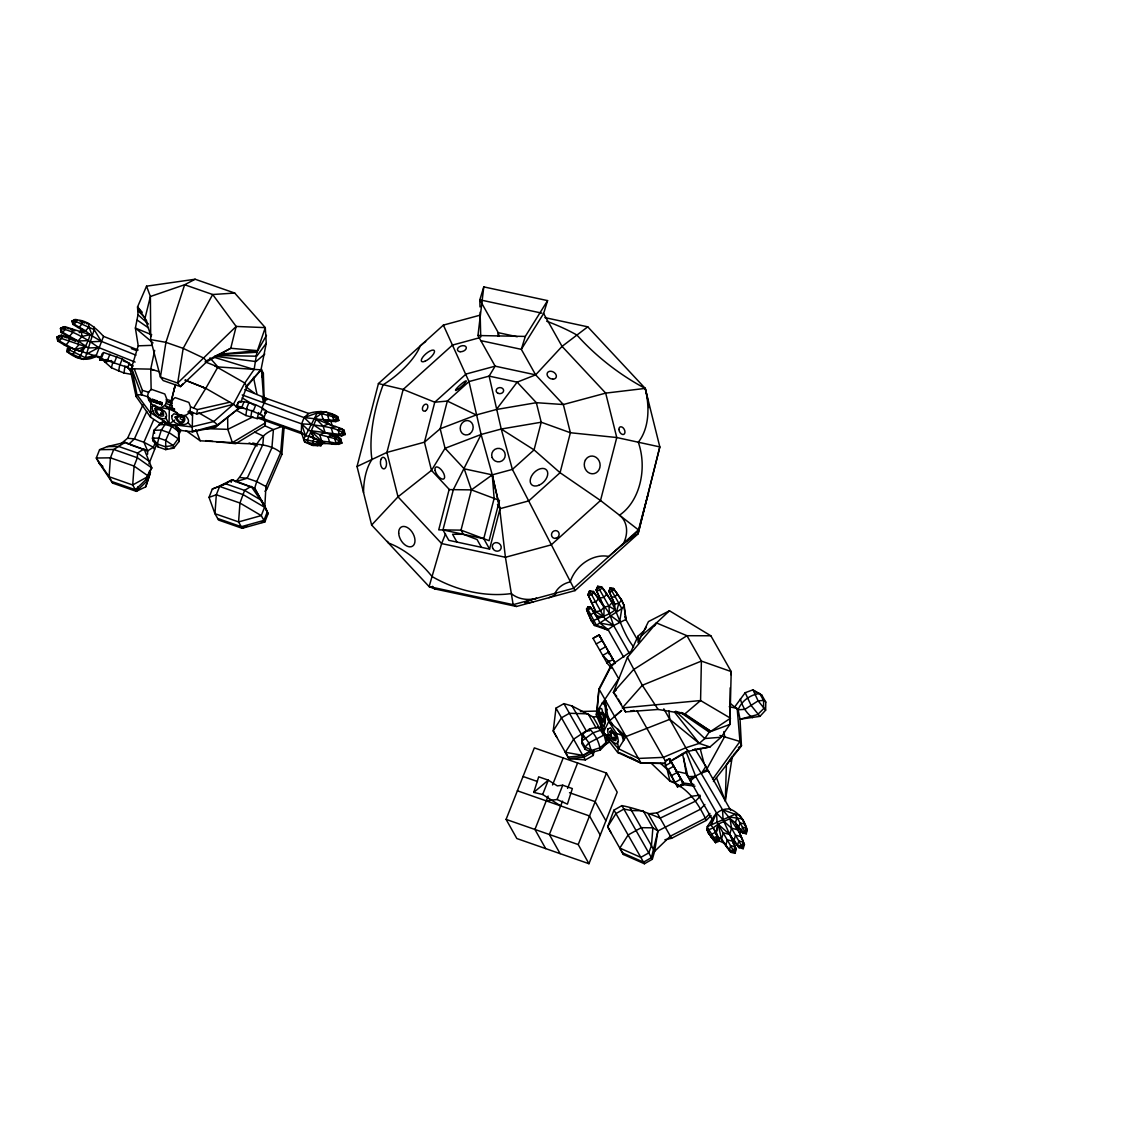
<?xml version="1.0" encoding="UTF-8"?>
<svg xmlns="http://www.w3.org/2000/svg" width="1143" height="1143" viewBox="0 0 1143 1143"><rect width="100%" height="100%" fill="white"/><g stroke="black" fill="none" stroke-linecap="round" stroke-linejoin="round"><path stroke-width="1.5" d="M157.448 402.879C157.334 400.85 156.191 399.507 157.448 401.85M643.738 631.093L638.165 635.965L631.065 651.339L611.048 665.383L598.961 688.972L604.661 698.93L605.79 714.661L603.347 732.434L618.463 748.708L638.437 758.438L663.34 757.366L685.871 747.765L699.23 743.407L704.802 738.535L709.203 732.12L729.891 724.405L730.177 687.829M633.593 646.909C619.177 628.593 617.049 604.276 601.518 586.802L597.718 586.388L596.117 589.859L604.047 607.062L603.904 616.92L605.333 619.435L613.605 625.578L629.393 653.382M638.08 642.737L638.165 635.965L639.694 641.052M683.785 783.955L677.428 786.884L665.397 765.681L665.469 761.138L636.908 710.76M730.077 703.302L738.121 709.817L740.035 719.204L759.938 716.361L765.639 710.16L765.781 702.088L761.824 695.144L752.966 689.829L745.193 692.701L734.735 706.874M175.308 384.762L169.307 409.065L169.035 424.239L178.594 431.554L178.822 441.769L173.807 448.127L165.692 449.585L158.02 446.899L153.019 440.869L152.448 438.255L153.962 430.282L159.163 424.782L164.549 421.438L165.221 424.267L161.349 430.054L158.791 438.055L157.377 444.013L158.02 446.899M149.919 399.65C151.533 397.307 147.633 403.379 149.547 398.178C152.09 398.121 150.747 403.136 150.476 399.75L149.547 398.178M581.73 743.364L582.687 734.163L589.588 728.877L597.418 727.319L602.361 728.134L606.004 742.421L605.647 744.522L600.218 750.079L591.831 752.38L585.13 749.337L581.73 743.364L582.687 734.163L588.859 742.893L591.831 752.38L589.759 750.151M585.13 749.337L585.173 747.065L581.787 741.093L593.203 732.763L600.646 730.263L602.361 728.134L597.089 711.103L598.961 688.972L596.346 714.918L600.704 725.505M600.218 750.079C599.461 742.278 595.074 734.506 589.588 728.877M164.549 421.438L160.277 423.524L150.59 417.252L136.103 396.507L130.545 371.018L138.232 345.829L135.388 328.055L138.003 314.754L137.531 306.938L146.547 286.179L195.139 279.235L234.715 293.051L265.29 327.627L266.248 343.257L260.99 369.846L246.817 386.62L240.83 402.365M146.547 286.179L150.39 296.508L150.705 339.614L160.434 377.047L177.679 383.062L236.158 326.441L265.29 327.627L256.875 352.23L254.132 369.489L244.802 383.019L233.443 404.236L213.77 421.538L191.624 426.896L169.035 424.239M716.461 777.669L725.305 801L726.391 765.01L731.506 757.338M156.534 401.779C156.548 403.465 157.663 404.022 157.263 401.407M167.464 448.313L165.692 449.585L165.721 440.469L171.707 426.539L174.365 424.867L178.594 431.554L178.822 441.769M150.59 417.252L150.79 401.65M195.81 430.168L196.139 430.997L192.167 431.768L192.624 412.323M264.99 491.29L267.133 488.675L281.835 454.485L284.05 428.154M497.934 336.199L498.262 332.67L479.817 299.809L483.789 286.893L547.583 300.609L543.611 313.525L521.322 349.344L535.638 374.861L563.342 404.536L570.386 432.74L560.07 472.716L528.766 500.891L499.691 508.764L505.42 557.284L513.15 604.661L516.45 606.476L575.015 590.602L638.065 533.852L659.825 446.913L645.224 388.406L587.759 326.827L544.868 317.611M730.877 674.67L731.206 671.584L710.846 635.779L669.469 610.776L648.452 621.592L638.923 640.966M729.891 724.405L731.206 671.584L701.388 661.083L686.957 635.708L656.468 622.935L640.809 636.28M100.827 358.373L95.883 356.445C85.725 362.231 75.295 358.359 67.023 351.644L67.337 348.929L69.209 347.543C80.081 350.501 90.026 354.959 101.041 357.102M587.759 326.827L562.056 346.386L535.638 374.861L495.133 366.16L477.96 335.528L483.789 286.893M598.818 726.962L593.146 716.975L572.086 705.988L563.928 703.631L555.998 708.131L553.212 730.92L556.798 737.306M149.476 400.621L149.733 398.75M154.134 402.236L154.391 401.122C150.162 399.721 158.491 400.364 154.476 401.136L153.533 399.836M154.476 402.365L155.791 400.364M155.619 402.765L156.034 400.45M155.991 402.636C154.977 401.407 158.506 403.708 156.105 401.865M156.134 401.636C155.462 400.436 158.205 402.622 156.22 401.022M159.92 404.265L160.334 401.95L161.935 404.708L160.62 402.35L160.377 404.165M160.234 404.379L160.834 402.122M161.792 404.922L162.22 402.607L161.534 404.365L160.334 401.95M161.663 404.151L161.892 402.493M132.317 374.547L123.987 372.989L124.973 366.046M237.973 402.565L239.258 401.464C248.903 401.493 258.789 405.222 266.448 410.951L263.962 417.581L257.204 418.609L245.874 415.523L246.859 408.58M725.305 801L732.363 756.066M262.804 377.219L263.361 373.718L261.461 369.046L263.604 398.55M700.03 795.185L692.572 796.128L657.125 812.844L648.195 813.845L657.925 830.947L654.639 851.306L652.339 859.25L644.409 863.765L623.392 854.478L607.662 826.718L613.977 810.13L621.906 805.615C635.351 808.272 647.638 812.83 660.154 818.159L671.584 838.305L706.345 820.374L711.089 815.53M189.909 411.48L190.552 406.865L188.866 402.407L175.093 397.593C163.892 405.565 182.78 423.51 189.909 411.48L196.71 414.037L197.439 409.594L229.886 402.193M86.582 323.712L88.482 323.526L88.954 327.012L85.611 330.827L83.696 331.013L72.852 324.341L72.238 320.854C83.725 316.854 96.398 328.37 103.513 336.371L95.883 356.445L81.482 359.231M123.987 372.989L118.701 370.889L119.544 365.874M250.803 416.995L251.946 410.308M596.203 728.12L588.102 713.861L569.457 713.275L561.527 717.775L553.212 730.92L568.957 758.681L585.33 759.924L593.26 755.423L594.046 750.78M712.146 819.188L707.288 826.646L706.76 829.318L708.189 832.776L715.589 842.605L718.461 841.448L718.876 839.419L716.261 832.361L711.075 825.132C711.175 815.402 720.461 807.858 730.006 809.044C739.264 812.802 744.893 820.945 747.279 830.318L746.236 833.818L742.693 832.933L735.378 822.789L730.034 818.602L722.49 809.658L687.3 749.722M596.346 714.918L597.089 711.103L618.692 678.713L611.205 665.683M617.577 741.936L618.463 748.708L617.72 752.523L641.094 763.124L665.097 763.495M147.89 396.821L141.518 394.778L142.389 390.377L134.217 368.803M744.193 822.16L739.778 815.445L735.135 814.273L707.288 826.646L708.803 829.704L708.189 832.776L715.589 842.605L716.004 840.576M717.261 838.819L717.761 836.276L713.146 827.946L718.09 824.189L730.034 818.602L740.021 833.676L744.422 844.606L743.179 848.706L739.021 847.663L730.391 835.719M266.276 411.366L301.638 423.853L308.467 430.197L319.711 434.654L322.383 443.127L320.94 445.727L313.039 445.47L308.481 443.255L307.296 440.184L316.254 419.11L333.799 420.324L337.628 418.938L337.742 416.766C329.07 411.151 318.526 410.266 308.71 413.452L266.533 398.45L244.845 389.577M704.874 804.529L700.13 809.387L657.925 830.947L651.439 857.664L643.509 862.165L622.506 852.878M151.147 389.763L150.733 369.132L154.662 350.344M153.019 440.869L153.676 437.855M715.989 833.833L718.09 824.189L717.09 822.417L716.532 813.044L695.701 776.383L686.3 752.251M716.261 832.361L718.09 824.189L729.663 834.419L739.021 847.663L744.422 844.606L735.378 822.789L736.978 817.516L735.135 814.273L722.49 809.658L723.105 819.702L736.249 849.235L735.02 853.335L730.863 852.307L723.69 842.948L721.49 839.062L718.09 824.189L735.02 853.335M595.16 614.863L595.889 611.691L587.945 594.503L589.545 591.017L593.346 591.431L609.405 613.305L613.605 625.578L608.019 629.607L596.417 625.207L594.489 625.435L591.388 620.906L586.745 610.262L587.716 607.133L590.46 607.133L597.003 616.191L599.832 623.049L608.019 629.607L623.735 657.296M145.718 486.832L150.433 472.559L145.718 486.832L136.288 491.347L112.657 483.103L98.984 462.815M118.701 370.889L111.442 367.746L112.914 361.674M257.204 418.609L258.689 412.537M603.347 732.434L606.447 735.32L609.205 742.136L605.647 744.522M173.765 390.992L175.422 384.419L171.279 400.836L166.264 399.35M516.45 606.476L434.854 588.931L429.111 586.602L371.632 525.037L357.03 466.515L378.433 383.577L443.384 325.112L479.574 315.311M548.869 597.689A30.475 3.129 -14.7 0 0 555.055 593.303A20.66 16.402 -9.8 0 1 570.186 581.887A31.675 25.017 -46.7 0 1 608.819 556.498A42.034 4.515 -42.4 0 1 638.065 533.852L659.825 446.913L616.763 437.526L570.386 432.74L541.211 422.224L501.234 429.025L481.103 434.483L492.276 474.859L499.977 508.821L489.59 549.083L448.799 540.325L442.955 529.923L453.342 489.661L481.103 434.483L468.987 381.576L443.384 325.112M535.638 374.861L517.165 382.148L489.118 376.118L468.987 381.576L447.327 401.079L440.184 428.768L445.056 448.285L464.229 468.83L471.402 489.876L461.015 530.138L463.358 534.295L477.031 539.51L481.432 547.326M489.59 549.083L483.746 538.682L494.133 498.419L492.276 474.859L464.229 468.83M616.334 612.191L618.863 603.333L621.635 600.161L613.434 588.459L610.162 588.016L608.848 591.06L614.691 604.09L615.048 609.933C608.576 615.348 600.689 616.891 593.603 620.649L591.388 620.906L586.402 608.948M166.064 403.465L166.692 398.85L164.821 394.006L151.519 389.363C139.789 397.15 158.791 415.638 166.064 403.465L171.864 405.594M730.748 835.747L736.249 849.235L730.863 852.307L721.49 839.062L723.376 832.847L729.663 834.419L731.534 828.218L730.034 818.602M246.888 526.037L242.173 528.295L238.587 521.922L239.944 503.02L244.602 490.404L251.089 486.332L264.833 506.135L254.675 488.247L256.704 481.603L271.905 447.756L273.434 429.611L282.921 426.125L280.692 452.457L265.933 486.532L264.833 506.135L268.134 513.636L264.833 521.98L242.173 528.295L218.542 520.051L214.955 513.678L209.026 497.362L212.327 489.018L225.7 483.803L232.186 479.731L254.675 488.247L267.233 512.035L263.947 520.379L241.273 526.709L217.641 518.465M547.583 300.609L525.294 336.428L521.322 349.344L480.817 340.643M135.931 355.144L101.256 341.328L94.197 329.641L76.338 321.697L72.238 320.854L72.852 324.341L74.124 324.226L76.338 321.697L76.024 319.411L72.238 320.854L74.124 324.226L85.611 330.827L89.968 334.67C88.44 342.614 83.553 348.515 80.596 355.587L78.653 357.573L76.152 357.33M71.037 354.216L73.109 354.416L75.824 349.301L69.209 347.543L67.023 351.644L83.668 359.445L85.339 357.73L94.197 329.641L93.797 326.627M560.67 805.886L542.668 794.485L533.767 792.399L538.696 776.826L548.311 780.169L557.313 785.884L562.742 785.212L572.357 788.57L567.414 804.143L557.084 799.514L546.24 800.857M180.28 419.052L181.651 414.995M264.847 413.037L265.647 413.323L266.448 410.951M730.663 760.995L731.791 757.709M148.947 463.872L156.591 444.484M72.852 324.341L73.809 321.94L72.538 322.055L74.766 319.526L77.395 320.426M107.828 359.574L99.684 360.031L101.184 358.916L103.699 352.53L122.244 359.002L132.831 365.874L130.545 371.018L127.359 366.989M101.184 358.916L107.413 360.574L109.942 354.187M126.244 366.403L131.088 370.089L127.702 367.389L114.243 362.96L116.772 356.573M119.715 365.389L122.244 359.002M127.702 367.389L129.388 363.131L123.387 361.031M155.405 442.355L153.362 447.256L147.604 450.885L125.116 442.37L107.313 446.599L99.584 449.685L96.298 458.029L99.87 464.415L102.841 466.301M111.757 481.517L135.388 489.761L146.247 479.303L151.819 467.916L144.032 448.97L137.531 453.042L137.36 457.743L134.074 466.073L132.702 484.975L136.288 491.347L138.146 486.661M162.349 410.737L160.863 407.737L169.307 409.065L169.936 407.494M149.533 470.973L146.247 479.303L147.133 480.903L136.288 491.347M238.044 402.579L236.315 406.794L238.43 408.665L243.63 407.58M241.002 406.951L236.315 406.794L239.258 401.464M237.587 405.722L241.602 407.908L244.116 401.522M241.602 407.908L246.359 409.051L248.874 402.665M262.076 376.961L263.361 373.718L260.875 371.204M246.359 409.051L253.189 411.437L255.703 405.051M231.143 482.346L232.186 479.731L235.772 481.646L247.174 478.274L256.704 481.603L265.933 486.532L267.133 488.675M262.133 407.294L266.533 398.45L266.891 399.836M262.004 414.952L263.962 417.581L264.304 416.595L263.933 417.338L260.133 414.38L262.661 407.994L263.804 410.037M506.092 819.402L534.338 747.879L606.462 773.054L617.206 792.185L588.959 863.708L516.836 838.533L506.092 819.402L578.215 844.563L588.959 863.708M542.668 794.485L548.311 780.169L533.767 792.399M548.126 796.085L534.938 829.461L545.682 848.606M552.526 784.97L563.199 757.952M557.084 799.514L562.742 785.212M562.542 801.129L549.369 834.504L560.099 853.635M567.571 788.413L577.615 762.981M578.215 844.563L606.462 773.054M676.342 711.589L684.914 713.889L700.573 700.545L701.388 661.083L642.309 685.286L622.292 707.946L700.573 700.545L730.534 718.218L710.803 731.32L684.914 713.889L658.125 709.46L625.564 711.875L613.434 692.344L627.436 657.296L656.468 622.935L669.469 610.776M445.527 533.895L441.627 543.568L429.111 586.602L513.15 604.661L573.472 588.316L638.423 529.866L600.518 500.505L560.07 472.716L534.067 449.899L501.234 429.025L489.118 376.118L495.133 366.16L466.073 374.032L434.769 402.207L424.453 442.184L431.483 470.387L449.556 489.733M740.021 833.676L741.307 830.561M153.762 419.581L143.932 442.255L147.604 450.885L147.618 454.242M146.718 411.523L134.403 438.926L128.702 444.284L125.116 442.37L113.728 449.485L99.584 449.685M711.075 825.132L716.532 813.044L723.105 819.702M121.015 443.655L127.587 438.255L143.104 404.451M235.772 481.646C250.788 466.315 251.003 438.569 273.434 429.611L265.005 425.868L235.729 443.67L216.356 441.712M179.008 434.326L180.865 430.44L192.167 431.768L217.556 424.939L238.43 408.665L233.443 404.236L205.783 388.349L185.195 380.148L205.783 388.349L217.927 366.932L260.99 369.846L247.774 384.605M593.66 613.148L595.06 610.262L587.945 594.503L590.102 592.031L589.545 591.017L593.889 592.374L604.047 607.062L608.948 606.161L612.205 602.418L613.991 602.875M630.35 757.223L641.094 763.124L614.605 716.404L621.735 710.403L608.79 721.447L603.361 732.32L597.418 727.319M313.039 445.47L304.681 442.041L303.652 439.369L317.225 412.937L321.154 411.437M136.103 396.507L137.003 394.749L131.774 368.76L150.733 369.132L159.034 371.589M599.203 689.429L611.334 665.912M706.66 769.368L724.691 736.578L723.89 731.563M218.227 354.659L256.875 352.23L266.476 335.328M193.738 407.922L205.783 388.349L202.54 387.22M618.463 748.708L626.035 736.535L669.784 719.333L699.23 743.407L709.974 746.965L721.119 737.235L730.02 724.219M151.219 400.964L152.819 399.321L152.691 400.879L152.562 399.536L151.433 401.293L149.619 399.55M150.705 401.05L150.119 399.707M151.433 401.293L150.833 400.836M152.891 400.936L153.276 401.95L151.876 400.593M157.463 403.408C158.005 400.136 161.32 405.065 158.263 402.822L158.934 401.75L159.077 403.108L159.206 401.55M159.291 404.036L159.277 403.165M568.057 757.08L582.987 755.68L590.917 751.18L591.817 752.766L583.887 757.266L568.957 758.681L565.371 752.294L573.686 739.164L586.23 730.82L589.545 730.863M623.392 854.478L619.82 848.092L628.136 834.962L641.294 827.675L652.882 827.832L657.925 830.947M157.82 403.522L158.263 402.807M715.589 842.605L718.876 839.419L715.189 832.633L711.603 834.076L711.103 836.619L713.675 840.262M704.645 764.438L705.831 766.51L701.659 772.997L689.315 779.026M654.482 625.878L656.468 622.935M644.623 629.822L646.381 627.25M712.589 779.34L739.964 741.464L737.178 708.389L729.205 706.745M266.248 343.257L256.761 356.202L216.441 355.487M150.304 469.944L151.819 467.916L137.36 457.743L113.728 449.485L110.442 457.829L109.071 476.731L112.657 483.103M357.03 466.515L386.92 452.414L424.453 442.184L440.184 428.768L476.231 414.966L496.362 409.508L517.165 382.148L536.338 402.693L541.211 422.224L534.067 449.899L512.393 469.402L492.276 474.859L471.402 489.876L449.113 489.604L438.726 529.866L461.015 530.138L489.075 540.682L499.462 500.434L471.402 489.876M713.432 781.526L741.45 745.793L740.035 719.204L757.623 714.589L763.653 708.646L763.581 700.402L759.624 693.458C750.237 694.801 741.578 700.816 738.121 709.817L744.907 709.332L758.109 700.859L763.581 700.402L765.781 702.088M82.225 328.798L79.21 332.584L85.611 330.827M611.419 668.141L606.99 663.026L608.905 660.725M604.047 607.062L600.789 610.805L595.889 611.691L595.06 610.262M61.665 328.755L64.894 326.641L89.968 334.67L101.256 341.328L90.368 341.843C81.153 336.128 71.352 330.57 60.536 328.398L61.165 332.442L75.824 341.171L68.509 338.428M58.279 337.342L61.493 335.228L78.067 340.957L88.454 347.958L98.784 347.586L135.103 362.074M89.968 334.67L82.01 336.456L78.067 340.957L78.624 345.043L74.681 349.544L59.25 340.9L57.15 336.985L60.008 335.356M616.706 696.287L613.434 692.344L633.451 669.684L686.957 635.708L710.846 635.779M733.492 754.78L741.45 745.793L739.964 741.464L719.919 735.478M182.78 384.034L180.48 386.605L163.235 380.59L160.434 377.047L165.935 342.357L184.637 284.736L195.139 279.235M371.632 525.037L398.007 496.834L431.483 470.387L445.056 448.285L481.103 434.483M67.023 351.644L68.309 350.329M700.302 796.228L695.458 801.172L660.154 818.159L657.125 812.844M709.946 813.487L705.202 818.331L670.384 836.176L654.639 851.306L629.964 807.815M219.727 354.201L257.575 350.672L230.757 348.272L206.812 361.76L180.48 386.605L177.679 383.062L183.18 348.372L212.698 294.523L234.715 293.051M308.71 413.452L304.109 417.595L301.638 423.853L301.295 432.225L303.652 439.369L322.383 443.127M264.776 354.016L256.018 361.574L214.584 356.216M686.2 773.54L690.972 781.941L690.358 780.855L695.701 776.383L687.972 776.654L686.2 773.54L683.585 757.738M613.434 692.344L616.163 690.143M150.776 399.879L150.09 398.636M160.277 423.524L163.035 421.396M80.31 351.001L85.882 346.772L57.15 336.985L57.764 341.028L69.709 348.158M103.699 352.53L102.198 353.644L99.684 360.031L103.041 359.131M174.636 420.124L169.035 424.239L159.163 424.782M242.23 394.935L304.109 417.595L314.296 418.695L321.34 413.566L325.869 411.837L327.927 413.123M75.181 349.601L79.453 351.13L85.882 346.772L74.681 349.544M614.148 735.006L616.477 733.463L626.035 736.535L608.79 721.447L605.79 714.661L597.089 711.103M597.518 618.163L590.46 607.133L587.716 607.133L588.216 610.091L596.417 625.207L621.835 608.576L624.235 605.804L621.635 600.161L613.434 588.459L610.676 588.959L610.162 588.016L613.891 589.259L612.062 591.374L609.305 591.874L608.848 591.06M704.831 764.781L707.388 769.253L701.659 772.997L708.217 770.711L708.817 771.811M263.762 398.593L264.962 397.835L263.704 403.322L262.19 396.478M178.251 431.44L180.837 430.44L174.365 424.867L171.707 426.539L165.221 424.267M83.696 331.013L81.467 332.37L82.01 336.456M669.655 761.552L686.029 751.651M669.812 761.781L687.886 751.351L709.974 746.965L692.687 749.879M613.062 659.568L599.046 634.836L592.974 638.28L599.261 635.194L602.29 640.509L596.217 643.966L606.99 663.026M599.732 650.138L605.804 646.695M608.976 661.726L613.019 659.44L608.79 651.967L602.718 655.41L608.976 661.726L611.234 665.726L613.934 664.197M617.134 738.549L616.477 733.463L608.79 721.447L610.291 720.604M590.788 750.88L582.859 755.38L565.371 752.294M665.34 760.924L669.384 758.623L683.985 784.327L679.942 786.627L675.199 783.026L668.669 769.982M665.469 761.138L669.527 758.838M665.397 765.681L671.47 762.238M667.669 769.668L673.741 766.224M671.17 775.854L677.242 772.397L683.985 784.327L669.384 758.623L683.985 784.327M674.927 782.455L680.999 779.012M738.364 747.536L741.45 745.793M677.428 786.884L683.5 783.441M732.706 842.977L735.42 841.434M86.525 354.059L98.784 347.586L90.368 341.843M205.954 361.059L230.757 348.272L236.158 326.441L212.698 294.523L184.637 284.736L150.39 296.508L144.99 318.34L151.233 336.542M219.856 485.875L232.186 479.731M252.96 416.881L227.8 429.354L205.554 428.625M681.342 713.061L709.203 732.12L710.803 731.32L681.385 712.503M178.594 431.554L180.865 430.44L174.365 424.867M142.346 394.821L137.003 394.749L150.062 412.394L153.148 411.066M713.146 827.946L708.803 829.704L713.946 837.662L718.461 841.448M329.098 419.91L326.069 421.053L322.983 419.138L321.34 413.566L317.225 412.937L304.109 417.595L311.382 424.453C322.697 426.696 336.185 426.782 345.286 434.497L341.771 435.84L331.584 435.112M314.296 418.695L316.254 419.11L323.098 426.068L328.427 424.024L341.6 428.668L344 430.168L345.286 434.497M335.742 426.525L331.341 428.211L332.942 433.626L335.942 435.483M260.733 417.795L301.295 432.225L305.552 435.954L309.482 436.255L314.039 438.469L310.625 430.668L325.041 432.611L338.214 437.255L340.614 438.755L341.9 443.084C335.028 446.442 327.198 441.769 320.026 444.313M212.327 489.018L225.7 483.803L244.602 490.404L261.647 500.448L268.134 513.636M209.026 497.362L216.313 494.776L239.944 503.02L261.261 515.593L264.833 521.98L261.533 522.422M156.948 401.85L156.605 400.907M479.603 337.728L452.471 345.086L403.165 389.449L386.92 452.414L398.007 496.834L441.627 543.568L505.42 557.284L551.212 544.868L600.518 500.505L616.763 437.526L605.69 393.121L562.056 346.386L543.611 313.525M196.71 414.037L233.443 404.236M96.098 355.144L85.339 357.73L67.337 348.929L70.852 347.701L68.68 351.801L67.923 348.858M103.141 360.359L104.999 362.102L111.628 360.545M150.547 399.493L149.747 399.336M664.912 839.748L671.584 838.305M194.153 431.382L215.413 427.268L238.43 408.665L236.63 410.394L245.874 415.523M609.79 734.706L603.504 735.292L588.859 742.893L585.173 747.065L591.874 750.322L600.275 747.693L606.004 742.421L609.205 742.136L606.447 735.32L603.504 735.292L600.646 730.263M601.518 586.802L612.205 602.418L614.691 604.09L618.863 603.333M496.362 409.508L536.338 402.693L563.342 404.536L605.69 393.121L645.224 388.406A17.559 1.657 77.5 0 1 648.31 402.922M630.607 711.032L633.965 710.475M593.146 716.975L597.66 716.547M77.638 327.355L79.21 327.212L81.982 324.055L81.596 321.183L80.024 321.326L84.939 323.112M67.637 336.385L69.494 336.213L78.067 340.957L87.797 340.657M64.251 344.972L66.108 344.8L69.366 341.085L68.909 337.714M721.119 737.235L704.802 738.535L675.727 711.175M156.905 402.65L156.134 402.422M138.232 345.829L152.219 345.343M170.636 448.213L173.807 448.127L173.222 445.513L165.721 440.469L158.791 438.055L152.448 438.255L157.377 444.013L165.049 446.684L173.222 445.513L178.151 438.726L169.421 432.868L161.349 430.054L153.962 430.282L154.634 433.326M580.415 711.532L597.532 711.046M107.313 446.599L118.629 446.442L137.531 453.042L149.104 461.186M157.077 401.636L156.277 401.422M463.358 534.295L452.571 534.252L456.957 542.068M281.835 454.485L280.692 452.457C266.648 441.427 248.545 444.927 232.4 442.598L200.168 440.784L185.895 430.568M664.969 763.338L641.037 763.067L622.521 753.966M168.335 406.937L165.178 405.836L169.307 409.065L174.679 409.151L171.521 408.051M477.96 335.528L525.294 336.428M330.856 425.525L326.069 421.053L335.842 421.596L338.828 420.453L337.742 416.766L335.17 415.852M596.303 616.52L603.904 616.92L589.545 591.017L588.488 595.446L591.731 594.86L593.889 592.374L593.346 591.431M311.382 424.453L301.638 423.853L305.552 435.954M729.12 816.988L742.321 818.859L747.279 830.318L742.693 832.933L735.378 822.789M127.587 438.255L134.403 438.926L143.932 442.255L153.362 447.256L154.562 449.385M79.453 351.13L81.953 351.372M205.797 440.641L212.841 441.355M240.159 477.545L247.174 478.274L262.833 444.584L263.547 436.183L254.718 432.125M597.003 616.191L603.904 616.92L595.889 611.691M192.653 430.597L196.139 430.997M336.442 420.138L338.828 420.453L335.713 415.495L332.713 416.638L321.34 413.566M212.012 426.825L215.413 427.268L217.556 424.939L213.77 421.538L198.811 412.894M683.285 784.655L694.973 786.198M675.127 781.883L670.012 781.183L651.053 763.067M681.957 782.826L693.887 784.469M150.705 339.614L165.935 342.357L183.18 348.372L204.011 358.216L206.812 361.76M599.832 623.049L613.605 625.578L625.864 619.477L624.235 605.804L620.935 598.946M608.933 741.893L606.704 737.921M620.992 753.208L617.72 752.523L609.562 741.85M481.546 300.18L541.896 313.153M517.222 336.756L498.262 332.67L499.12 336.099M442.955 529.923L483.746 538.682M675.484 771.168L687.243 773.797M378.433 383.577L403.165 389.449L434.769 402.207L447.327 401.079L476.231 414.966M724.105 821.474L731.534 828.218L737.821 829.789L737.249 826.103M252.76 443.013L256.146 443.884M716.832 840.676L713.532 839.691L713.946 837.662L716.818 836.505L716.832 840.676L716.204 839.562M142.389 390.377L148.704 392.263M214.312 357.345L254.132 369.489M330.341 435.397L335.356 436.983L332.356 435.112L327.955 436.797L319.711 434.654L325.041 432.611L339.371 434.34L341.771 435.84L343.772 432.697L344 430.168L338.742 428.396M328.955 413.766L333.885 415.395L331.327 413.809L327.598 415.238L328.955 419.838L331.499 421.424M337.985 437.869L340.614 438.755L340.385 441.284L338.371 444.427C331.441 440.684 322.583 442.855 315.454 438.941M608.019 629.607L608.362 630.25L594.489 625.435L590.874 618.934M253.575 351.087L256.875 352.23M214.655 365.789L244.802 383.019L246.817 386.62M150.733 369.132L153.976 370.261M129.445 364.688L132.831 365.874M265.976 412.337L264.876 411.951L265.647 413.323M107.413 360.574L114.243 362.96M152.833 400.664L151.748 400.793L152.762 401.15M159.206 402.893L158.134 403.022L159.134 403.379M130.273 444.827L147.604 450.885M237.344 482.189L254.675 488.247M523.037 776.483L537.467 781.526M569.514 792.713L595.16 801.657L605.904 820.788M517.393 790.799L589.517 815.959L600.246 835.104M69.037 328.784L63.408 326.769L60.536 328.398L61.165 332.442L62.651 332.313L69.494 336.213L72.752 332.499L72.295 329.127L70.437 329.298L74.824 330.941M61.422 335.871L67.051 337.885M301.795 433.754L259.461 418.609L259.118 417.224M309.482 436.255L325.269 443.455M249.088 442.941L257.289 445.927M131.331 348.601L136.274 350.53M103.513 336.371L138.16 350.029M205.068 361.831L217.927 366.932L209.955 357.902M190.552 406.865L197.439 409.594M316.254 419.11L328.427 424.024L322.983 419.138M151.748 334.785L135.388 328.055L153.019 342.929M253.189 411.437L260.133 414.38M619.82 848.092L640.823 857.379L644.409 863.765M600.404 626.621L608.362 630.25M719.047 840.791L723.69 842.948M169.307 409.065L177.022 412.766M318.283 439.884L314.525 438.055L312.711 441.298L313.696 443.841L317.454 445.67M754.951 691.358L761.824 695.144M740.393 698.873C742.036 706.145 746.536 713.375 752.537 717.704M242.202 397.878L253.917 405.079M603.233 605.633L596.117 589.859L598.275 587.388L597.718 586.388L602.047 587.745L599.904 590.217L596.66 590.802L597.718 586.388L608.948 606.161L615.048 609.933M717.104 836.333L721.49 839.062M332.556 444.07L329.555 442.212L327.955 436.797L334.699 438.598L340.385 441.284L341.9 443.084M150.062 412.394L169.035 424.239L165.321 416.738M325.641 422.238L328.427 424.024M313.539 424.91L325.041 432.611L323.098 426.068M137.274 320.14L148.49 327.912M610.833 615.806L619.563 622.206L621.835 608.576L610.162 588.016L609.305 591.874L614.691 604.09M187.895 411.88L192.424 415.223A9.015 5.486 26 0 0 189.624 411.023A19.545 8.83 5.1 0 0 188.966 410.808M600.432 726.719L602.361 728.134M245.702 386.634L254.032 392.821M765.639 710.16L758.109 700.859L752.966 689.829M759.938 716.361L751.165 705.531L745.193 692.701M104.999 362.102L111.442 367.746M138.003 314.754L148.476 324.069M660.554 763.367L667.083 769.296L670.012 781.183C688.3 787.913 698.444 803.643 706.345 820.374M609.062 742.007L606.447 735.335L605.861 742.164M138.117 310.796L145.318 318.168M432.425 586.33L434.854 588.931M142.232 312.268L137.531 306.938L146.904 321.326M188.309 422.924L191.624 426.896M658.125 709.46L642.309 685.286L627.436 657.296M674.57 712.175L699.23 743.407M706.76 829.318L711.303 837.176M575.015 590.602L512.393 469.402L501.234 429.025M687.514 750.751L663.812 708.831M670.855 761.224L669.384 758.623M695.001 748.965L705.831 766.51M707.388 769.253L730.691 810.287M621.906 805.615L652.339 859.25M613.977 810.13L640.823 857.379L648.753 852.878L651.453 845.62L652.882 827.832L643.166 810.73L631.565 810.573L623.907 809.073L615.977 813.573L607.662 826.718L611.248 833.09M616.82 593.088L617.391 594.089L615.105 596.717L611.662 597.332L611.076 596.332M605.961 593.06L606.633 594.246L603.933 597.332L599.889 598.075L599.218 596.889M597.789 597.703L598.475 598.875L595.774 601.975L591.731 602.704L591.045 601.532M572.086 705.988L586.23 730.82M563.928 703.631L583.287 737.606M555.998 708.131L585.33 759.924M736.978 817.516L746.236 833.818M731.534 828.218L743.179 848.706M593.188 638.637L596.217 643.966M608.79 721.447L604.661 698.93L614.591 716.375M707.503 729.134L709.203 732.12M637.222 639.466L625.864 619.477L626.221 620.12L623.635 604.747M690.358 780.855L712.832 820.417M614.705 662.454L599.046 634.836L602.247 640.509M615.277 663.426L613.019 659.44M618.306 699.116L621.535 704.788M623.949 709.046L625.564 711.875M604.661 698.93L606.304 701.816M607.847 716.304L609.476 719.161M611.119 722.047L612.734 724.905M745.979 826.689L744.422 823.96L740.007 822.86L738.692 827.218L740.235 829.947M742.536 839.748L740.721 836.533L735.535 835.233L733.977 840.362L735.792 843.577M734.377 844.377L732.563 841.162L727.362 839.862L725.819 844.991L727.634 848.206M497.476 504.363L499.977 508.821L492.276 474.859M591.817 752.766L593.26 755.423M154.062 399.75L154.605 400.922M263.419 418.624L265.376 422.853L265.005 425.868L264.805 419.51M314.039 438.469L310.625 430.668L321.64 441.198L320.94 445.727L317.94 444.256L304.681 442.041L304.181 438.969M624.835 616.849L626.221 620.12M160.491 402.565L161.406 404.779M195.882 429.839L200.168 440.784M88.954 327.012L92.283 335.742M131.774 368.76L141.518 394.778M700.116 748.351L704.059 763.41M593.417 611.119L593.831 612.762L590.602 614.82L588.774 615.02L588.345 613.391M152.819 399.321L153.276 401.95M682.385 753.551L687.972 776.654M330.97 421.067L332.056 426.282M253.489 377.261L256.975 394.278M608.376 651.296L608.919 654.039M668.869 710.832L669.784 719.333M265.119 419.381L265.376 422.853L232.4 442.598L227.8 429.354L227.657 416.895M608.948 606.161L609.405 613.305M263.361 373.718L264.104 397.478M479.817 299.809L479.989 306.91M480.117 312.239L480.732 337.085M648.695 405.408A17.559 1.657 77.5 0 1 648.953 407.565M363.545 492.633A46.592 24.232 85.9 0 1 371.975 459.472A90.754 37.862 -70 0 1 383.162 384.691A42.12 14.745 -40.6 0 0 420.253 345.929A30.361 13.087 -43.7 0 1 425.696 341.528M648.467 493.576A45.434 1.143 -75.8 0 0 638.337 530.766A21.403 2.3 -42.4 0 1 623.621 543.182A27.989 22.117 -46.7 0 0 619.463 515.179A53.95 39.005 -88.3 0 0 638.294 442.227A73.724 46.72 62.6 0 0 645.224 388.406A132.345 68.609 37.1 0 1 576.944 335.056A153.262 61.893 7.2 0 0 546.668 321.212M533.31 601.904A13.387 1.372 -14.7 0 1 525.066 602.532A13.387 1.372 -14.7 0 1 536.624 598.303A25.217 20.017 -9.8 0 1 511.35 593.574A100.713 74.152 24.3 0 1 432.04 576.529A92.226 57.321 60 0 0 388.363 542.954A74.867 7.401 45.4 0 0 387.577 541.368M598.775 711.66L599.775 720.461L602.975 725.819L604.39 725.191L605.161 722.376L604.276 717.318A40.448 12.244 78.7 0 1 601.789 708.789L600.189 708.217L598.775 711.66M599.989 713.703C603.218 737.506 606.719 705.574 599.989 713.703M600.589 714.718C602.832 731.206 605.247 709.103 600.589 714.718M160.634 413.237L162.063 414.366L160.634 413.237M602.19 719.061L602.675 720.576L602.19 719.061M216.313 494.776L214.955 513.678L238.587 521.922L261.261 515.593L264.547 507.249L243.245 494.69L219.613 486.432L216.313 494.776M171.921 415.866C169.921 427.653 197.239 427.396 185.637 416.066A41.591 22.903 19.1 0 1 173.893 413.766L171.921 415.866M175.108 417.081C183.294 434.24 192.024 409.48 175.108 417.081M176.694 417.681C182.366 429.568 188.409 412.437 176.694 417.681M607.819 729.005C607.176 734.82 610.762 742.336 616.677 743.907L618.392 741.15L617.634 737.021A41.591 16.345 59.8 0 1 610.462 727.805L607.819 729.005M609.79 731.591L611.219 737.392L613.734 740.293L615.834 740.55C617.263 736.978 614.377 731.763 610.719 730.748L609.79 731.591M610.776 732.877C612.562 746.279 619.949 733.463 610.776 732.877M746.05 828.132L745.236 832.047L741.464 830.747L742.521 827.261L746.05 828.132M734.806 846.663L733.806 851.206L729.405 849.735L730.648 845.62L734.806 846.663M742.964 842.034L741.978 846.563L737.564 845.091L738.807 840.991L742.964 842.034M181.98 419.638L183.666 420.381L181.98 419.638M613.877 737.378L614.834 738.921L613.877 737.378M587.716 607.133L586.745 610.262L590.802 608.447L587.716 607.133M152.419 406.251C150.933 412.737 158.92 419.981 165.278 418.609L166.164 417.781C167.407 414.638 165.378 410.78 162.135 409.851A40.448 19.374 40 0 1 154.591 405.051L152.419 406.251M155.034 408.437C154.119 412.452 159.063 416.938 162.992 416.095L163.549 415.581C164.463 411.566 159.52 407.079 155.577 407.937L155.034 408.437M156.348 409.537C158.877 422.01 168.107 409.008 156.348 409.537M318.597 439.626L317.154 442.227L317.94 444.256L321.126 442.97L318.597 439.626M337.628 418.938L335.842 421.596L333.799 420.324L332.713 416.638L337.628 418.938M65.251 329.341L62.651 332.313L60.536 328.398L64.894 326.641L65.251 329.341M61.865 337.928L59.25 340.9L57.764 341.028L57.15 336.985L61.493 335.228L61.865 337.928M148.519 476.26L132.702 484.975L109.071 476.731L96.298 458.029L110.442 457.829L134.074 466.073L148.519 476.26M341.6 428.668L338.085 430.011L339.371 434.34L343.772 432.697L341.6 428.668M338.214 437.255L334.699 438.598L335.971 442.927L340.385 441.284L338.214 437.255M552.855 379.19L550.44 378.619A4.943 3.629 29 0 1 547.94 372.118A4.943 3.629 29 0 1 555.584 373.904A4.943 3.629 29 0 1 552.855 379.19M171.75 403.136L166.692 401.264L171.75 403.136M605.118 705.288L602.147 702.959A9.015 3.872 71 0 1 604.976 703.416A10.158 1.357 81.7 0 1 606.462 708.746L606.733 710.189L605.118 705.288M621.821 735.178L617.42 728.991A19.545 5.986 46.3 0 1 623.306 735.663A9.015 4.072 66.3 0 1 623.535 740.578L621.821 735.178M435.097 470.459A7.144 3.215 55.2 0 0 443.227 479.16A7.144 3.215 55.2 0 0 441.055 469.502A7.144 3.215 55.2 0 0 435.097 470.459M585.387 460.058A8.915 7.915 80.5 0 0 592.06 473.788A8.915 7.915 80.5 0 0 599.132 460.9A8.915 7.915 80.5 0 0 585.387 460.058M425.625 410.751A3.729 2.457 -64.9 0 0 427.196 404.636A3.729 2.457 -64.9 0 0 422.553 407.58A3.729 2.457 -64.9 0 0 425.625 410.751M460.1 351.73A4.601 2.829 -18.4 0 0 466.315 347.501A4.601 2.829 -18.4 0 0 459.243 346.872A4.601 2.829 -18.4 0 0 460.1 351.73M492.147 457.543A6.772 6.744 29.7 0 0 503.749 459.343A6.772 6.744 29.7 0 0 499.462 448.427A6.772 6.744 29.7 0 0 492.147 457.543M469.973 433.711A7.301 6.415 -72.8 0 0 469.902 421.238A7.301 6.415 -72.8 0 0 460.2 428.339A7.301 6.415 -72.8 0 0 469.973 433.711M497.948 393.263A3.758 3.043 -3.4 0 0 503.634 390.606A3.758 3.043 -3.4 0 0 498.077 387.991A3.758 3.043 -3.4 0 0 497.948 393.263M492.633 548.169A4.629 4.143 35.1 0 0 500.334 549.826A4.629 4.143 35.1 0 0 497.291 542.696A4.629 4.143 35.1 0 0 492.633 548.169M618.934 429.482A4.172 2.643 62.6 0 0 623.635 434.44A4.172 2.643 62.6 0 0 623.292 428.011A4.172 2.643 62.6 0 0 618.934 429.482M457.857 389.349A7.144 1 -41.5 0 0 466.273 381.162A7.144 1 -41.5 0 0 458.543 386.463A7.144 1 -41.5 0 0 457.857 389.349M538.653 485.346A10.473 6.701 -45.1 0 0 546.74 470.244A10.473 6.701 -45.1 0 0 531.524 476.102A10.473 6.701 -45.1 0 0 538.653 485.346M398.693 533.181A11.101 6.901 60 0 0 411.309 546.697A11.101 6.901 60 0 0 410.494 530.052A11.101 6.901 60 0 0 398.693 533.181M380.933 459.4A5.829 3.029 85.9 0 0 383.276 468.844A5.829 3.029 85.9 0 0 386.205 461.029A5.829 3.029 85.9 0 0 380.933 459.4M555.955 538.296A4 3.743 -51.8 0 0 558.284 531.824A4 3.743 -51.8 0 0 551.726 533.367A4 3.743 -51.8 0 0 555.955 538.296M425.039 361.231A8.344 2.915 -40.6 0 0 434.497 351.115A8.344 2.915 -40.6 0 0 424.182 355.459A8.344 2.915 -40.6 0 0 425.039 361.231"/></g></svg>
